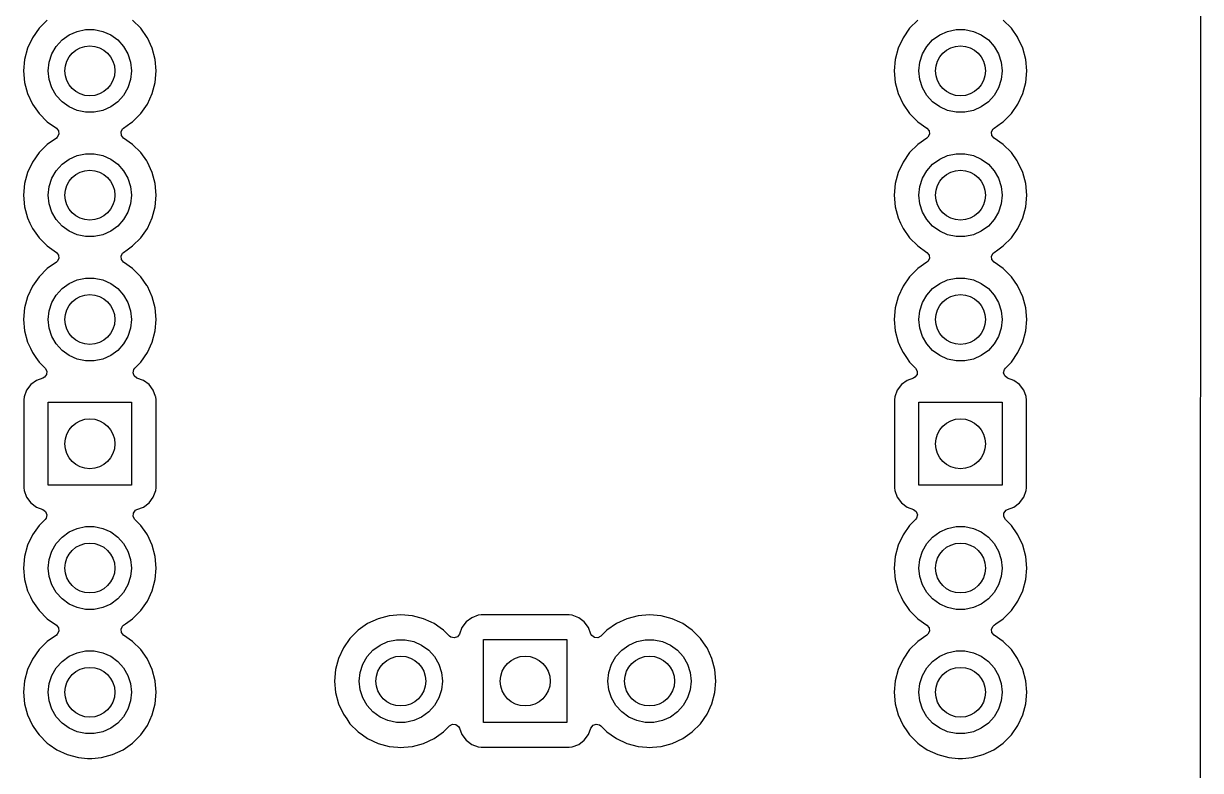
# Model space of a CAD drawing. Extents: x 98 to 223, y -135 to -41.
# Drawn here: x 199.15 to 223.18, y -101.55 to -86.29 of the extents above; entities that cross this region are included whole.
import ezdxf

# ---------------------------------------------------------------- set-up
doc = ezdxf.new("R2010")
doc.units = 0
doc.layers.add('BLACK', color=7, linetype='CONTINUOUS')

msp = doc.modelspace()

# ---------------------------------------------------------------- linework, layer by layer
at = {"layer": 'BLACK', "linetype": 'CONTINUOUS'}
for p, q in [((223.182185, -48.567008), (223.178255, -112.144557)), ((199.629847, -86.215255), (199.462755, -86.382347)), ((201.539744, -86.382347), (201.372652, -86.215256)), ((217.409847, -86.215255), (217.242755, -86.382347)), ((219.319744, -86.382347), (219.152652, -86.215256)), ((199.462755, -86.382347), (199.327215, -86.575919)), ((199.932489, -86.622077), (200.07625, -86.517628)), ((200.07625, -86.517628), (200.238586, -86.445352)), ((200.238586, -86.445352), (200.412401, -86.408406)), ((200.412401, -86.408406), (200.590099, -86.408406)), ((200.590099, -86.408406), (200.763914, -86.445352)), ((200.763914, -86.445352), (200.92625, -86.517628)), ((200.92625, -86.517628), (201.070011, -86.622077)), ((201.671116, -86.569966), (201.539744, -86.382347)), ((217.242755, -86.382347), (217.107215, -86.575919)), ((217.712489, -86.622077), (217.85625, -86.517628)), ((217.85625, -86.517628), (218.018586, -86.445352)), ((218.018586, -86.445352), (218.192401, -86.408406)), ((218.192401, -86.408406), (218.370099, -86.408406)), ((218.370099, -86.408406), (218.543914, -86.445352)), ((218.543914, -86.445352), (218.70625, -86.517628)), ((218.70625, -86.517628), (218.850011, -86.622077)), ((219.451116, -86.569966), (219.319744, -86.382347)), ((199.327214, -86.575921), (199.227348, -86.790085)), ((199.327215, -86.575919), (199.327214, -86.575921)), ((199.724736, -86.908024), (199.813586, -86.754133)), ((199.813586, -86.754133), (199.932489, -86.622077)), ((201.070011, -86.622077), (201.188914, -86.754133)), ((201.188914, -86.754133), (201.277764, -86.908024)), ((201.675285, -86.575921), (201.671116, -86.569966)), ((201.775153, -86.790087), (201.675285, -86.575921)), ((217.107214, -86.575921), (217.007348, -86.790085)), ((217.107215, -86.575919), (217.107214, -86.575921)), ((217.504736, -86.908024), (217.593586, -86.754133)), ((217.593586, -86.754133), (217.712489, -86.622077)), ((218.850011, -86.622077), (218.968914, -86.754133)), ((218.968914, -86.754133), (219.057764, -86.908024)), ((219.455285, -86.575921), (219.451116, -86.569966)), ((219.555153, -86.790087), (219.455285, -86.575921)), ((199.227344, -86.790094), (199.166188, -87.018336)), ((199.227348, -86.790085), (199.227344, -86.790094)), ((199.669825, -87.077025), (199.724736, -86.908024)), ((201.277764, -86.908024), (201.332675, -87.077025)), ((201.836313, -87.018342), (201.775153, -86.790087)), ((217.007344, -86.790094), (216.946188, -87.018336)), ((217.007348, -86.790085), (217.007344, -86.790094)), ((217.449825, -87.077025), (217.504736, -86.908024)), ((219.057764, -86.908024), (219.112675, -87.077025)), ((219.616313, -87.018342), (219.555153, -86.790087)), ((199.166186, -87.018346), (199.145591, -87.253749)), ((199.166188, -87.018336), (199.166186, -87.018346)), ((199.65125, -87.25375), (199.669825, -87.077025)), ((201.332675, -87.077025), (201.35125, -87.25375)), ((201.856909, -87.25375), (201.836313, -87.018342)), ((216.946186, -87.018346), (216.925591, -87.253749)), ((216.946188, -87.018336), (216.946186, -87.018346)), ((217.43125, -87.25375), (217.449825, -87.077025)), ((219.112675, -87.077025), (219.13125, -87.25375)), ((219.636909, -87.25375), (219.616313, -87.018342)), ((199.145591, -87.253749), (199.145591, -87.25375)), ((199.145591, -87.25375), (199.166186, -87.489153)), ((199.166186, -87.489153), (199.166188, -87.489163)), ((199.166188, -87.489163), (199.227344, -87.717405)), ((199.669825, -87.430475), (199.65125, -87.25375)), ((199.724736, -87.599476), (199.669825, -87.430475)), ((201.332675, -87.430475), (201.277764, -87.599476)), ((201.35125, -87.25375), (201.332675, -87.430475)), ((201.775153, -87.717413), (201.836313, -87.489158)), ((201.836313, -87.489158), (201.856909, -87.25375)), ((216.925591, -87.253749), (216.925591, -87.25375)), ((216.925591, -87.25375), (216.946186, -87.489153)), ((216.946186, -87.489153), (216.946188, -87.489163)), ((216.946188, -87.489163), (217.007344, -87.717405)), ((217.449825, -87.430475), (217.43125, -87.25375)), ((217.504736, -87.599476), (217.449825, -87.430475)), ((219.112675, -87.430475), (219.057764, -87.599476)), ((219.13125, -87.25375), (219.112675, -87.430475)), ((219.555153, -87.717413), (219.616313, -87.489158)), ((219.616313, -87.489158), (219.636909, -87.25375)), ((199.227344, -87.717405), (199.227346, -87.717409)), ((199.227346, -87.717409), (199.227347, -87.717413)), ((199.227347, -87.717413), (199.327215, -87.93158)), ((199.813586, -87.753367), (199.724736, -87.599476)), ((201.277764, -87.599476), (201.188914, -87.753367)), ((201.675285, -87.93158), (201.775153, -87.717413)), ((217.007344, -87.717405), (217.007346, -87.717409)), ((217.007346, -87.717409), (217.007347, -87.717413)), ((217.007347, -87.717413), (217.107215, -87.93158)), ((217.593586, -87.753367), (217.504736, -87.599476)), ((219.057764, -87.599476), (218.968914, -87.753367)), ((219.455285, -87.93158), (219.555153, -87.717413)), ((199.327215, -87.93158), (199.327217, -87.931584)), ((199.327217, -87.931584), (199.462751, -88.125145)), ((199.932489, -87.885423), (199.813586, -87.753367)), ((200.07625, -87.989872), (199.932489, -87.885423)), ((201.070011, -87.885423), (200.92625, -87.989872)), ((201.188914, -87.753367), (201.070011, -87.885423)), ((201.539745, -88.125151), (201.675285, -87.93158)), ((217.107215, -87.93158), (217.107217, -87.931584)), ((217.107217, -87.931584), (217.242751, -88.125145)), ((217.712489, -87.885423), (217.593586, -87.753367)), ((217.85625, -87.989872), (217.712489, -87.885423)), ((218.850011, -87.885423), (218.70625, -87.989872)), ((218.968914, -87.753367), (218.850011, -87.885423)), ((219.319745, -88.125151), (219.455285, -87.93158)), ((199.462751, -88.125145), (199.462756, -88.125152)), ((199.462756, -88.125152), (199.629847, -88.292243)), ((200.238586, -88.062148), (200.07625, -87.989872)), ((200.412401, -88.099094), (200.238586, -88.062148)), ((200.590099, -88.099094), (200.412401, -88.099094)), ((200.763914, -88.062148), (200.590099, -88.099094)), ((200.92625, -87.989872), (200.763914, -88.062148)), ((201.372651, -88.292245), (201.539745, -88.125151)), ((217.242751, -88.125145), (217.242756, -88.125152)), ((217.242756, -88.125152), (217.409847, -88.292243)), ((218.018586, -88.062148), (217.85625, -87.989872)), ((218.192401, -88.099094), (218.018586, -88.062148)), ((218.370099, -88.099094), (218.192401, -88.099094)), ((218.543914, -88.062148), (218.370099, -88.099094)), ((218.70625, -87.989872), (218.543914, -88.062148)), ((219.152651, -88.292245), (219.319745, -88.125151)), ((199.629847, -88.292243), (199.629853, -88.292248)), ((199.629853, -88.292248), (199.815408, -88.422175)), ((199.815408, -88.422175), (199.859033, -88.476752)), ((201.136273, -88.50125), (201.167796, -88.438895)), ((201.167796, -88.438895), (201.187092, -88.422175)), ((201.187092, -88.422175), (201.33603, -88.317887)), ((201.33603, -88.317887), (201.372651, -88.292245)), ((217.409847, -88.292243), (217.409853, -88.292248)), ((217.409853, -88.292248), (217.595408, -88.422175)), ((217.595408, -88.422175), (217.639033, -88.476752)), ((218.916273, -88.50125), (218.947796, -88.438895)), ((218.947796, -88.438895), (218.967092, -88.422175)), ((218.967092, -88.422175), (219.11603, -88.317887)), ((219.11603, -88.317887), (219.152651, -88.292245)), ((199.815408, -88.625325), (199.629847, -88.755255)), ((199.834704, -88.608605), (199.815408, -88.625325)), ((199.866227, -88.54625), (199.834704, -88.608605)), ((199.859033, -88.476752), (199.866227, -88.54625)), ((201.143467, -88.570748), (201.136273, -88.50125)), ((201.187092, -88.625325), (201.143467, -88.570748)), ((201.372646, -88.755251), (201.187092, -88.625325)), ((217.595408, -88.625325), (217.409847, -88.755255)), ((217.614704, -88.608605), (217.595408, -88.625325)), ((217.646227, -88.54625), (217.614704, -88.608605)), ((217.639033, -88.476752), (217.646227, -88.54625)), ((218.923467, -88.570748), (218.916273, -88.50125)), ((218.967092, -88.625325), (218.923467, -88.570748)), ((219.152646, -88.755251), (218.967092, -88.625325)), ((199.462755, -88.922347), (199.327215, -89.115919)), ((199.629847, -88.755255), (199.462755, -88.922347)), ((201.372652, -88.755256), (201.372646, -88.755251)), ((201.539744, -88.922347), (201.372652, -88.755256)), ((201.660711, -89.095106), (201.539744, -88.922347)), ((217.242755, -88.922347), (217.107215, -89.115919)), ((217.409847, -88.755255), (217.242755, -88.922347)), ((219.152652, -88.755256), (219.152646, -88.755251)), ((219.319744, -88.922347), (219.152652, -88.755256)), ((219.440711, -89.095106), (219.319744, -88.922347)), ((199.327214, -89.115921), (199.227348, -89.330085)), ((199.327215, -89.115919), (199.327214, -89.115921)), ((199.813586, -89.294133), (199.932489, -89.162077)), ((199.932489, -89.162077), (200.07625, -89.057628)), ((200.07625, -89.057628), (200.238586, -88.985352)), ((200.238586, -88.985352), (200.412401, -88.948406)), ((200.412401, -88.948406), (200.590099, -88.948406)), ((200.590099, -88.948406), (200.763914, -88.985352)), ((200.763914, -88.985352), (200.92625, -89.057628)), ((200.92625, -89.057628), (201.070011, -89.162077)), ((201.070011, -89.162077), (201.188914, -89.294133)), ((201.675285, -89.115921), (201.660711, -89.095106)), ((201.775153, -89.330087), (201.675285, -89.115921)), ((217.107214, -89.115921), (217.007348, -89.330085)), ((217.107215, -89.115919), (217.107214, -89.115921)), ((217.593586, -89.294133), (217.712489, -89.162077)), ((217.712489, -89.162077), (217.85625, -89.057628)), ((217.85625, -89.057628), (218.018586, -88.985352)), ((218.018586, -88.985352), (218.192401, -88.948406)), ((218.192401, -88.948406), (218.370099, -88.948406)), ((218.370099, -88.948406), (218.543914, -88.985352)), ((218.543914, -88.985352), (218.70625, -89.057628)), ((218.70625, -89.057628), (218.850011, -89.162077)), ((218.850011, -89.162077), (218.968914, -89.294133)), ((219.455285, -89.115921), (219.440711, -89.095106)), ((219.555153, -89.330087), (219.455285, -89.115921)), ((199.227344, -89.330094), (199.166188, -89.558336)), ((199.227348, -89.330085), (199.227344, -89.330094)), ((199.724736, -89.448024), (199.813586, -89.294133)), ((201.188914, -89.294133), (201.277764, -89.448024)), ((201.836313, -89.558342), (201.775153, -89.330087)), ((217.007344, -89.330094), (216.946188, -89.558336)), ((217.007348, -89.330085), (217.007344, -89.330094)), ((217.504736, -89.448024), (217.593586, -89.294133)), ((218.968914, -89.294133), (219.057764, -89.448024)), ((219.616313, -89.558342), (219.555153, -89.330087)), ((199.166186, -89.558346), (199.145591, -89.793749)), ((199.166188, -89.558336), (199.166186, -89.558346)), ((199.65125, -89.79375), (199.669825, -89.617025)), ((199.669825, -89.617025), (199.724736, -89.448024)), ((201.277764, -89.448024), (201.332675, -89.617025)), ((201.332675, -89.617025), (201.35125, -89.79375)), ((201.856909, -89.79375), (201.836313, -89.558342)), ((216.946186, -89.558346), (216.925591, -89.793749)), ((216.946188, -89.558336), (216.946186, -89.558346)), ((217.43125, -89.79375), (217.449825, -89.617025)), ((217.449825, -89.617025), (217.504736, -89.448024)), ((219.057764, -89.448024), (219.112675, -89.617025)), ((219.112675, -89.617025), (219.13125, -89.79375)), ((219.636909, -89.79375), (219.616313, -89.558342)), ((199.145591, -89.793749), (199.145591, -89.79375)), ((199.145591, -89.79375), (199.166186, -90.029153)), ((199.669825, -89.970475), (199.65125, -89.79375)), ((201.35125, -89.79375), (201.332675, -89.970475)), ((201.836313, -90.029158), (201.856909, -89.79375)), ((216.925591, -89.793749), (216.925591, -89.79375)), ((216.925591, -89.79375), (216.946186, -90.029153)), ((217.449825, -89.970475), (217.43125, -89.79375)), ((219.13125, -89.79375), (219.112675, -89.970475)), ((219.616313, -90.029158), (219.636909, -89.79375)), ((199.166186, -90.029153), (199.166188, -90.029163)), ((199.166188, -90.029163), (199.227344, -90.257405)), ((199.724736, -90.139476), (199.669825, -89.970475)), ((201.332675, -89.970475), (201.277764, -90.139476)), ((201.775153, -90.257413), (201.836313, -90.029158)), ((216.946186, -90.029153), (216.946188, -90.029163)), ((216.946188, -90.029163), (217.007344, -90.257405)), ((217.504736, -90.139476), (217.449825, -89.970475)), ((219.112675, -89.970475), (219.057764, -90.139476)), ((219.555153, -90.257413), (219.616313, -90.029158)), ((199.227344, -90.257405), (199.227346, -90.257409)), ((199.227346, -90.257409), (199.227347, -90.257413)), ((199.227347, -90.257413), (199.2767, -90.36325)), ((199.2767, -90.36325), (199.327215, -90.47158)), ((199.813586, -90.293367), (199.724736, -90.139476)), ((199.932489, -90.425423), (199.813586, -90.293367)), ((201.188914, -90.293367), (201.070011, -90.425423)), ((201.277764, -90.139476), (201.188914, -90.293367)), ((201.675285, -90.47158), (201.775153, -90.257413)), ((217.007344, -90.257405), (217.007346, -90.257409)), ((217.007346, -90.257409), (217.007347, -90.257413)), ((217.007347, -90.257413), (217.0567, -90.36325)), ((217.0567, -90.36325), (217.107215, -90.47158)), ((217.593586, -90.293367), (217.504736, -90.139476)), ((217.712489, -90.425423), (217.593586, -90.293367)), ((218.968914, -90.293367), (218.850011, -90.425423)), ((219.057764, -90.139476), (218.968914, -90.293367)), ((219.455285, -90.47158), (219.555153, -90.257413)), ((199.327215, -90.47158), (199.327217, -90.471584)), ((199.327217, -90.471584), (199.462751, -90.665145)), ((200.07625, -90.529872), (199.932489, -90.425423)), ((200.238586, -90.602148), (200.07625, -90.529872)), ((200.412401, -90.639094), (200.238586, -90.602148)), ((200.763914, -90.602148), (200.590099, -90.639094)), ((200.92625, -90.529872), (200.763914, -90.602148)), ((201.070011, -90.425423), (200.92625, -90.529872)), ((201.539745, -90.665151), (201.675285, -90.47158)), ((217.107215, -90.47158), (217.107217, -90.471584)), ((217.107217, -90.471584), (217.242751, -90.665145)), ((217.85625, -90.529872), (217.712489, -90.425423)), ((218.018586, -90.602148), (217.85625, -90.529872)), ((218.192401, -90.639094), (218.018586, -90.602148)), ((218.543914, -90.602148), (218.370099, -90.639094)), ((218.70625, -90.529872), (218.543914, -90.602148)), ((218.850011, -90.425423), (218.70625, -90.529872)), ((219.319745, -90.665151), (219.455285, -90.47158)), ((199.462751, -90.665145), (199.462756, -90.665152)), ((199.462756, -90.665152), (199.629847, -90.832243)), ((199.629847, -90.832243), (199.629853, -90.832248)), ((199.629853, -90.832248), (199.815408, -90.962175)), ((200.590099, -90.639094), (200.412401, -90.639094)), ((201.264647, -90.90787), (201.372651, -90.832245)), ((201.372651, -90.832245), (201.539745, -90.665151)), ((217.242751, -90.665145), (217.242756, -90.665152)), ((217.242756, -90.665152), (217.409847, -90.832243)), ((217.409847, -90.832243), (217.409853, -90.832248)), ((217.409853, -90.832248), (217.595408, -90.962175)), ((218.370099, -90.639094), (218.192401, -90.639094)), ((219.044647, -90.90787), (219.152651, -90.832245)), ((219.152651, -90.832245), (219.319745, -90.665151)), ((199.815408, -90.962175), (199.859033, -91.016752)), ((199.866227, -91.08625), (199.834704, -91.148605)), ((199.859033, -91.016752), (199.866227, -91.08625)), ((201.136273, -91.04125), (201.167796, -90.978895)), ((201.143467, -91.110748), (201.136273, -91.04125)), ((201.167796, -90.978895), (201.187092, -90.962175)), ((201.187092, -90.962175), (201.264647, -90.90787)), ((217.595408, -90.962175), (217.639033, -91.016752)), ((217.646227, -91.08625), (217.614704, -91.148605)), ((217.639033, -91.016752), (217.646227, -91.08625)), ((218.916273, -91.04125), (218.947796, -90.978895)), ((218.923467, -91.110748), (218.916273, -91.04125)), ((218.947796, -90.978895), (218.967092, -90.962175)), ((218.967092, -90.962175), (219.044647, -90.90787)), ((199.629847, -91.295255), (199.462755, -91.462347)), ((199.815408, -91.165325), (199.629847, -91.295255)), ((199.834704, -91.148605), (199.815408, -91.165325)), ((201.187092, -91.165325), (201.143467, -91.110748)), ((201.372646, -91.295251), (201.187092, -91.165325)), ((201.372652, -91.295256), (201.372646, -91.295251)), ((201.539744, -91.462347), (201.372652, -91.295256)), ((217.409847, -91.295255), (217.242755, -91.462347)), ((217.595408, -91.165325), (217.409847, -91.295255)), ((217.614704, -91.148605), (217.595408, -91.165325)), ((218.967092, -91.165325), (218.923467, -91.110748)), ((219.152646, -91.295251), (218.967092, -91.165325)), ((219.152652, -91.295256), (219.152646, -91.295251)), ((219.319744, -91.462347), (219.152652, -91.295256)), ((199.462755, -91.462347), (199.327215, -91.655919)), ((200.07625, -91.597628), (200.238586, -91.525352)), ((200.238586, -91.525352), (200.412401, -91.488406)), ((200.412401, -91.488406), (200.590099, -91.488406)), ((200.590099, -91.488406), (200.763914, -91.525352)), ((200.763914, -91.525352), (200.92625, -91.597628)), ((201.666202, -91.642948), (201.539744, -91.462347)), ((217.242755, -91.462347), (217.107215, -91.655919)), ((217.85625, -91.597628), (218.018586, -91.525352)), ((218.018586, -91.525352), (218.192401, -91.488406)), ((218.192401, -91.488406), (218.370099, -91.488406)), ((218.370099, -91.488406), (218.543914, -91.525352)), ((218.543914, -91.525352), (218.70625, -91.597628)), ((219.446202, -91.642948), (219.319744, -91.462347)), ((199.327214, -91.655921), (199.227348, -91.870085)), ((199.327215, -91.655919), (199.327214, -91.655921)), ((199.813586, -91.834133), (199.932489, -91.702077)), ((199.932489, -91.702077), (200.07625, -91.597628)), ((200.92625, -91.597628), (201.070011, -91.702077)), ((201.070011, -91.702077), (201.188914, -91.834133)), ((201.675285, -91.655921), (201.666202, -91.642948)), ((201.775153, -91.870087), (201.675285, -91.655921)), ((217.107214, -91.655921), (217.007348, -91.870085)), ((217.107215, -91.655919), (217.107214, -91.655921)), ((217.593586, -91.834133), (217.712489, -91.702077)), ((217.712489, -91.702077), (217.85625, -91.597628)), ((218.70625, -91.597628), (218.850011, -91.702077)), ((218.850011, -91.702077), (218.968914, -91.834133)), ((219.455285, -91.655921), (219.446202, -91.642948)), ((219.555153, -91.870087), (219.455285, -91.655921)), ((199.227344, -91.870094), (199.166188, -92.098336)), ((199.227348, -91.870085), (199.227344, -91.870094)), ((199.669825, -92.157025), (199.724736, -91.988024)), ((199.724736, -91.988024), (199.813586, -91.834133)), ((201.188914, -91.834133), (201.277764, -91.988024)), ((201.277764, -91.988024), (201.332675, -92.157025)), ((201.836313, -92.098342), (201.775153, -91.870087)), ((217.007344, -91.870094), (216.946188, -92.098336)), ((217.007348, -91.870085), (217.007344, -91.870094)), ((217.449825, -92.157025), (217.504736, -91.988024)), ((217.504736, -91.988024), (217.593586, -91.834133)), ((218.968914, -91.834133), (219.057764, -91.988024)), ((219.057764, -91.988024), (219.112675, -92.157025)), ((219.616313, -92.098342), (219.555153, -91.870087)), ((199.166186, -92.098346), (199.145591, -92.333749)), ((199.166188, -92.098336), (199.166186, -92.098346)), ((199.65125, -92.33375), (199.669825, -92.157025)), ((201.332675, -92.157025), (201.35125, -92.33375)), ((201.856909, -92.33375), (201.836313, -92.098342)), ((216.946186, -92.098346), (216.925591, -92.333749)), ((216.946188, -92.098336), (216.946186, -92.098346)), ((217.43125, -92.33375), (217.449825, -92.157025)), ((219.112675, -92.157025), (219.13125, -92.33375)), ((219.636909, -92.33375), (219.616313, -92.098342)), ((199.145591, -92.333749), (199.145591, -92.33375)), ((199.145591, -92.33375), (199.166186, -92.569153)), ((199.669825, -92.510475), (199.65125, -92.33375)), ((199.724736, -92.679476), (199.669825, -92.510475)), ((201.332675, -92.510475), (201.277764, -92.679476)), ((201.35125, -92.33375), (201.332675, -92.510475)), ((201.836313, -92.569158), (201.856909, -92.33375)), ((216.925591, -92.333749), (216.925591, -92.33375)), ((216.925591, -92.33375), (216.946186, -92.569153)), ((217.449825, -92.510475), (217.43125, -92.33375)), ((217.504736, -92.679476), (217.449825, -92.510475)), ((219.112675, -92.510475), (219.057764, -92.679476)), ((219.13125, -92.33375), (219.112675, -92.510475)), ((219.616313, -92.569158), (219.636909, -92.33375)), ((199.166186, -92.569153), (199.166188, -92.569163)), ((199.166188, -92.569163), (199.227344, -92.797405)), ((199.813586, -92.833367), (199.724736, -92.679476)), ((201.277764, -92.679476), (201.188914, -92.833367)), ((201.775153, -92.797413), (201.836313, -92.569158)), ((216.946186, -92.569153), (216.946188, -92.569163)), ((216.946188, -92.569163), (217.007344, -92.797405)), ((217.593586, -92.833367), (217.504736, -92.679476)), ((219.057764, -92.679476), (218.968914, -92.833367)), ((219.555153, -92.797413), (219.616313, -92.569158)), ((199.227344, -92.797405), (199.227346, -92.797409)), ((199.227346, -92.797409), (199.227347, -92.797413)), ((199.227347, -92.797413), (199.284495, -92.919966)), ((199.284495, -92.919966), (199.327215, -93.01158)), ((199.327215, -93.01158), (199.327217, -93.011584)), ((199.327217, -93.011584), (199.396518, -93.110555)), ((199.932489, -92.965423), (199.813586, -92.833367)), ((200.07625, -93.069872), (199.932489, -92.965423)), ((201.070011, -92.965423), (200.92625, -93.069872)), ((201.188914, -92.833367), (201.070011, -92.965423)), ((201.539745, -93.205151), (201.675285, -93.01158)), ((201.675285, -93.01158), (201.775153, -92.797413)), ((217.007344, -92.797405), (217.007346, -92.797409)), ((217.007346, -92.797409), (217.007347, -92.797413)), ((217.007347, -92.797413), (217.064495, -92.919966)), ((217.064495, -92.919966), (217.107215, -93.01158)), ((217.107215, -93.01158), (217.107217, -93.011584)), ((217.107217, -93.011584), (217.176518, -93.110555)), ((217.712489, -92.965423), (217.593586, -92.833367)), ((217.85625, -93.069872), (217.712489, -92.965423)), ((218.850011, -92.965423), (218.70625, -93.069872)), ((218.968914, -92.833367), (218.850011, -92.965423)), ((219.319745, -93.205151), (219.455285, -93.01158)), ((219.455285, -93.01158), (219.555153, -92.797413)), ((199.396518, -93.110555), (199.462751, -93.205146)), ((199.462751, -93.205146), (199.462756, -93.205152)), ((199.462756, -93.205152), (199.58468, -93.327076)), ((200.238586, -93.142148), (200.07625, -93.069872)), ((200.412401, -93.179094), (200.238586, -93.142148)), ((200.590099, -93.179094), (200.412401, -93.179094)), ((200.763914, -93.142148), (200.590099, -93.179094)), ((200.92625, -93.069872), (200.763914, -93.142148)), ((201.417813, -93.327082), (201.539745, -93.205151)), ((217.176518, -93.110555), (217.242751, -93.205146)), ((217.242751, -93.205146), (217.242756, -93.205152)), ((217.242756, -93.205152), (217.36468, -93.327076)), ((218.018586, -93.142148), (217.85625, -93.069872)), ((218.192401, -93.179094), (218.018586, -93.142148)), ((218.370099, -93.179094), (218.192401, -93.179094)), ((218.543914, -93.142148), (218.370099, -93.179094)), ((218.70625, -93.069872), (218.543914, -93.142148)), ((219.197813, -93.327082), (219.319745, -93.205151)), ((199.613181, -93.458091), (199.571309, -93.514024)), ((199.58468, -93.327076), (199.618165, -93.388399)), ((199.618165, -93.388399), (199.613181, -93.458091)), ((201.381816, -93.423603), (201.396668, -93.35533)), ((201.406233, -93.489068), (201.381816, -93.423603)), ((201.396668, -93.35533), (201.417813, -93.327082)), ((201.462167, -93.530939), (201.406233, -93.489068)), ((217.393181, -93.458091), (217.351309, -93.514024)), ((217.36468, -93.327076), (217.398165, -93.388399)), ((217.398165, -93.388399), (217.393181, -93.458091)), ((219.161816, -93.423603), (219.176668, -93.35533)), ((219.186233, -93.489068), (219.161816, -93.423603)), ((219.176668, -93.35533), (219.197813, -93.327082)), ((219.242167, -93.530939), (219.186233, -93.489068)), ((199.293702, -93.666205), (199.207456, -93.781414)), ((199.293705, -93.666202), (199.293702, -93.666205)), ((199.408914, -93.579956), (199.293705, -93.666202)), ((199.408919, -93.579953), (199.408914, -93.579956)), ((199.540333, -93.530939), (199.408919, -93.579953)), ((199.571309, -93.514024), (199.540333, -93.530939)), ((201.593578, -93.579952), (201.462167, -93.530939)), ((201.593585, -93.579956), (201.593578, -93.579952)), ((201.708794, -93.666202), (201.593585, -93.579956)), ((201.708797, -93.666205), (201.708794, -93.666202)), ((201.795043, -93.781414), (201.708797, -93.666205)), ((217.073702, -93.666205), (216.987456, -93.781414)), ((217.073705, -93.666202), (217.073702, -93.666205)), ((217.188914, -93.579956), (217.073705, -93.666202)), ((217.188919, -93.579953), (217.188914, -93.579956)), ((217.320333, -93.530939), (217.188919, -93.579953)), ((217.351309, -93.514024), (217.320333, -93.530939)), ((219.373578, -93.579952), (219.242167, -93.530939)), ((219.373585, -93.579956), (219.373578, -93.579952)), ((219.488794, -93.666202), (219.373585, -93.579956)), ((219.488797, -93.666205), (219.488794, -93.666202)), ((219.575043, -93.781414), (219.488797, -93.666205)), ((199.150751, -93.975873), (199.15075, -93.975885)), ((199.15075, -93.975885), (199.15075, -95.77162)), ((199.157158, -93.916267), (199.150751, -93.975866)), ((199.150751, -93.975866), (199.150751, -93.975873)), ((199.207452, -93.781421), (199.157158, -93.916267)), ((199.207456, -93.781414), (199.207452, -93.781421)), ((201.795047, -93.781421), (201.795043, -93.781414)), ((201.843455, -93.911211), (201.795047, -93.781421)), ((201.845341, -93.916267), (201.843455, -93.911211)), ((201.851749, -93.975878), (201.845341, -93.916267)), ((201.85175, -95.771623), (201.851749, -93.975878)), ((216.930751, -93.975873), (216.93075, -93.975885)), ((216.93075, -93.975885), (216.93075, -95.77162)), ((216.937158, -93.916267), (216.930751, -93.975866)), ((216.930751, -93.975866), (216.930751, -93.975873)), ((216.987452, -93.781421), (216.937158, -93.916267)), ((216.987456, -93.781414), (216.987452, -93.781421)), ((219.575047, -93.781421), (219.575043, -93.781414)), ((219.623455, -93.911211), (219.575047, -93.781421)), ((219.625341, -93.916267), (219.623455, -93.911211)), ((219.631749, -93.975878), (219.625341, -93.916267)), ((219.63175, -95.771623), (219.631749, -93.975878)), ((199.65125, -95.72375), (199.65125, -94.02375)), ((199.65125, -94.02375), (201.35125, -94.02375)), ((201.35125, -94.02375), (201.35125, -95.72375)), ((217.43125, -95.72375), (217.43125, -94.02375)), ((217.43125, -94.02375), (219.13125, -94.02375)), ((219.13125, -94.02375), (219.13125, -95.72375)), ((199.15075, -95.77162), (199.150751, -95.771626)), ((199.150751, -95.771626), (199.157158, -95.831233)), ((199.157158, -95.831233), (199.207452, -95.966078)), ((201.35125, -95.72375), (199.65125, -95.72375)), ((201.795046, -95.966081), (201.845341, -95.831233)), ((201.845341, -95.831233), (201.85175, -95.771623)), ((216.93075, -95.77162), (216.930751, -95.771626)), ((216.930751, -95.771626), (216.937158, -95.831233)), ((216.937158, -95.831233), (216.987452, -95.966078)), ((219.13125, -95.72375), (217.43125, -95.72375)), ((219.575046, -95.966081), (219.625341, -95.831233)), ((219.625341, -95.831233), (219.63175, -95.771623)), ((199.207452, -95.966078), (199.207456, -95.966085)), ((199.207456, -95.966085), (199.293702, -96.081294)), ((199.293702, -96.081294), (199.293705, -96.081297)), ((199.293705, -96.081297), (199.408914, -96.167543)), ((201.593581, -96.167546), (201.708796, -96.081296)), ((201.708796, -96.081296), (201.795046, -95.966081)), ((216.987452, -95.966078), (216.987456, -95.966085)), ((216.987456, -95.966085), (217.073702, -96.081294)), ((217.073702, -96.081294), (217.073705, -96.081297)), ((217.073705, -96.081297), (217.188914, -96.167543)), ((219.373581, -96.167546), (219.488796, -96.081296)), ((219.488796, -96.081296), (219.575046, -95.966081)), ((199.408914, -96.167543), (199.408921, -96.167547)), ((199.408921, -96.167547), (199.540331, -96.21656)), ((199.540331, -96.21656), (199.596265, -96.258431)), ((199.596265, -96.258431), (199.620682, -96.323895)), ((199.620682, -96.323895), (199.60583, -96.392168)), ((201.384334, -96.359101), (201.389318, -96.289409)), ((201.417817, -96.420421), (201.384334, -96.359101)), ((201.389318, -96.289409), (201.431189, -96.233475)), ((201.431189, -96.233475), (201.462165, -96.21656)), ((201.462165, -96.21656), (201.593581, -96.167546)), ((217.188914, -96.167543), (217.188921, -96.167547)), ((217.188921, -96.167547), (217.320331, -96.21656)), ((217.320331, -96.21656), (217.376265, -96.258431)), ((217.376265, -96.258431), (217.400682, -96.323895)), ((217.400682, -96.323895), (217.38583, -96.392168)), ((219.164334, -96.359101), (219.169318, -96.289409)), ((219.197817, -96.420421), (219.164334, -96.359101)), ((219.169318, -96.289409), (219.211189, -96.233475)), ((219.211189, -96.233475), (219.242165, -96.21656)), ((219.242165, -96.21656), (219.373581, -96.167546)), ((199.462753, -96.54235), (199.327215, -96.735919)), ((199.58468, -96.420423), (199.462753, -96.54235)), ((199.60583, -96.392168), (199.58468, -96.420423)), ((200.07625, -96.677628), (200.238586, -96.605352)), ((200.238586, -96.605352), (200.412401, -96.568406)), ((200.412401, -96.568406), (200.590099, -96.568406)), ((200.590099, -96.568406), (200.763914, -96.605352)), ((200.763914, -96.605352), (200.92625, -96.677628)), ((201.485289, -96.487893), (201.417817, -96.420421)), ((201.539746, -96.54235), (201.485289, -96.487893)), ((201.66071, -96.715106), (201.539746, -96.54235)), ((217.242753, -96.54235), (217.107215, -96.735919)), ((217.36468, -96.420423), (217.242753, -96.54235)), ((217.38583, -96.392168), (217.36468, -96.420423)), ((217.85625, -96.677628), (218.018586, -96.605352)), ((218.018586, -96.605352), (218.192401, -96.568406)), ((218.192401, -96.568406), (218.370099, -96.568406)), ((218.370099, -96.568406), (218.543914, -96.605352)), ((218.543914, -96.605352), (218.70625, -96.677628)), ((219.265289, -96.487893), (219.197817, -96.420421)), ((219.319746, -96.54235), (219.265289, -96.487893)), ((219.44071, -96.715106), (219.319746, -96.54235)), ((199.327214, -96.735921), (199.227348, -96.950085)), ((199.327215, -96.735919), (199.327214, -96.735921)), ((199.813586, -96.914133), (199.932489, -96.782077)), ((199.932489, -96.782077), (200.07625, -96.677628)), ((200.92625, -96.677628), (201.070011, -96.782077)), ((201.070011, -96.782077), (201.188914, -96.914133)), ((201.675285, -96.735921), (201.66071, -96.715106)), ((201.775153, -96.950087), (201.675285, -96.735921)), ((217.107214, -96.735921), (217.007348, -96.950085)), ((217.107215, -96.735919), (217.107214, -96.735921)), ((217.593586, -96.914133), (217.712489, -96.782077)), ((217.712489, -96.782077), (217.85625, -96.677628)), ((218.70625, -96.677628), (218.850011, -96.782077)), ((218.850011, -96.782077), (218.968914, -96.914133)), ((219.455285, -96.735921), (219.44071, -96.715106)), ((219.555153, -96.950087), (219.455285, -96.735921)), ((199.227344, -96.950094), (199.166188, -97.178336)), ((199.227348, -96.950085), (199.227344, -96.950094)), ((199.669825, -97.237025), (199.724736, -97.068024)), ((199.724736, -97.068024), (199.813586, -96.914133)), ((201.188914, -96.914133), (201.277764, -97.068024)), ((201.277764, -97.068024), (201.332675, -97.237025)), ((201.836313, -97.178342), (201.775153, -96.950087)), ((217.007344, -96.950094), (216.946188, -97.178336)), ((217.007348, -96.950085), (217.007344, -96.950094)), ((217.449825, -97.237025), (217.504736, -97.068024)), ((217.504736, -97.068024), (217.593586, -96.914133)), ((218.968914, -96.914133), (219.057764, -97.068024)), ((219.057764, -97.068024), (219.112675, -97.237025)), ((219.616313, -97.178342), (219.555153, -96.950087)), ((199.166186, -97.178346), (199.145591, -97.413749)), ((199.166188, -97.178336), (199.166186, -97.178346)), ((199.65125, -97.41375), (199.669825, -97.237025)), ((201.332675, -97.237025), (201.35125, -97.41375)), ((201.856909, -97.41375), (201.836313, -97.178342)), ((216.946186, -97.178346), (216.925591, -97.413749)), ((216.946188, -97.178336), (216.946186, -97.178346)), ((217.43125, -97.41375), (217.449825, -97.237025)), ((219.112675, -97.237025), (219.13125, -97.41375)), ((219.636909, -97.41375), (219.616313, -97.178342)), ((199.145591, -97.413749), (199.145591, -97.41375)), ((199.145591, -97.41375), (199.166186, -97.649153)), ((199.669825, -97.590475), (199.65125, -97.41375)), ((201.35125, -97.41375), (201.332675, -97.590475)), ((201.836313, -97.649158), (201.856909, -97.41375)), ((216.925591, -97.413749), (216.925591, -97.41375)), ((216.925591, -97.41375), (216.946186, -97.649153)), ((217.449825, -97.590475), (217.43125, -97.41375)), ((219.13125, -97.41375), (219.112675, -97.590475)), ((219.616313, -97.649158), (219.636909, -97.41375)), ((199.166186, -97.649153), (199.166188, -97.649163)), ((199.166188, -97.649163), (199.227344, -97.877405)), ((199.724736, -97.759476), (199.669825, -97.590475)), ((199.813586, -97.913367), (199.724736, -97.759476)), ((201.277764, -97.759476), (201.188914, -97.913367)), ((201.332675, -97.590475), (201.277764, -97.759476)), ((201.775153, -97.877413), (201.836313, -97.649158)), ((216.946186, -97.649153), (216.946188, -97.649163)), ((216.946188, -97.649163), (217.007344, -97.877405)), ((217.504736, -97.759476), (217.449825, -97.590475)), ((217.593586, -97.913367), (217.504736, -97.759476)), ((219.057764, -97.759476), (218.968914, -97.913367)), ((219.112675, -97.590475), (219.057764, -97.759476)), ((219.555153, -97.877413), (219.616313, -97.649158)), ((199.227344, -97.877405), (199.227346, -97.877409)), ((199.227346, -97.877409), (199.227347, -97.877413)), ((199.227347, -97.877413), (199.286665, -98.00462)), ((199.286665, -98.00462), (199.327215, -98.09158)), ((199.932489, -98.045423), (199.813586, -97.913367)), ((200.07625, -98.149872), (199.932489, -98.045423)), ((201.070011, -98.045423), (200.92625, -98.149872)), ((201.188914, -97.913367), (201.070011, -98.045423)), ((201.675285, -98.09158), (201.775153, -97.877413)), ((217.007344, -97.877405), (217.007346, -97.877409)), ((217.007346, -97.877409), (217.007347, -97.877413)), ((217.007347, -97.877413), (217.066665, -98.00462)), ((217.066665, -98.00462), (217.107215, -98.09158)), ((217.712489, -98.045423), (217.593586, -97.913367)), ((217.85625, -98.149872), (217.712489, -98.045423)), ((218.850011, -98.045423), (218.70625, -98.149872)), ((218.968914, -97.913367), (218.850011, -98.045423)), ((219.455285, -98.09158), (219.555153, -97.877413)), ((199.327215, -98.09158), (199.327217, -98.091584)), ((199.327217, -98.091584), (199.462751, -98.285145)), ((199.462751, -98.285145), (199.462756, -98.285152)), ((199.462756, -98.285152), (199.629847, -98.452243)), ((200.238586, -98.222148), (200.07625, -98.149872)), ((200.412401, -98.259094), (200.238586, -98.222148)), ((200.590099, -98.259094), (200.412401, -98.259094)), ((200.763914, -98.222148), (200.590099, -98.259094)), ((200.92625, -98.149872), (200.763914, -98.222148)), ((201.372651, -98.452245), (201.539745, -98.285151)), ((201.539745, -98.285151), (201.675285, -98.09158)), ((217.107215, -98.09158), (217.107217, -98.091584)), ((217.107217, -98.091584), (217.242751, -98.285145)), ((217.242751, -98.285145), (217.242756, -98.285152)), ((217.242756, -98.285152), (217.409847, -98.452243)), ((218.018586, -98.222148), (217.85625, -98.149872)), ((218.192401, -98.259094), (218.018586, -98.222148)), ((218.370099, -98.259094), (218.192401, -98.259094)), ((218.543914, -98.222148), (218.370099, -98.259094)), ((218.70625, -98.149872), (218.543914, -98.222148)), ((219.152651, -98.452245), (219.319745, -98.285151)), ((219.319745, -98.285151), (219.455285, -98.09158)), ((199.629847, -98.452243), (199.629853, -98.452248)), ((199.629853, -98.452248), (199.815408, -98.582175)), ((201.225755, -98.555103), (201.372651, -98.452245)), ((206.173419, -98.549715), (205.979847, -98.685255)), ((206.173421, -98.549714), (206.173419, -98.549715)), ((206.387585, -98.449848), (206.173421, -98.549714)), ((206.387594, -98.449844), (206.387585, -98.449848)), ((206.615836, -98.388688), (206.387594, -98.449844)), ((206.615846, -98.388686), (206.615836, -98.388688)), ((206.851249, -98.368091), (206.615846, -98.388686)), ((206.851251, -98.368091), (206.851249, -98.368091)), ((207.086653, -98.388686), (206.851251, -98.368091)), ((207.086663, -98.388688), (207.086653, -98.388686)), ((207.314905, -98.449844), (207.086663, -98.388688)), ((207.314909, -98.449846), (207.314905, -98.449844)), ((207.314913, -98.449847), (207.314909, -98.449846)), ((207.468826, -98.521618), (207.314913, -98.449847)), ((207.52908, -98.549715), (207.468826, -98.521618)), ((207.529084, -98.549717), (207.52908, -98.549715)), ((207.653382, -98.636752), (207.529084, -98.549717)), ((208.183702, -98.516205), (208.097456, -98.631414)), ((208.183705, -98.516202), (208.183702, -98.516205)), ((208.298914, -98.429956), (208.183705, -98.516202)), ((208.298921, -98.429952), (208.298914, -98.429956)), ((208.433766, -98.379658), (208.298921, -98.429952)), ((208.493373, -98.373251), (208.433766, -98.379658)), ((208.493379, -98.37325), (208.493373, -98.373251)), ((210.289114, -98.37325), (208.493379, -98.37325)), ((210.289123, -98.37325), (210.289114, -98.37325)), ((210.289131, -98.37325), (210.289123, -98.37325)), ((210.289133, -98.373251), (210.289131, -98.37325)), ((210.348733, -98.379658), (210.289133, -98.373251)), ((210.483578, -98.429952), (210.348732, -98.379658)), ((210.348732, -98.379658), (210.348733, -98.379658)), ((210.483585, -98.429956), (210.483578, -98.429952)), ((210.598794, -98.516202), (210.483585, -98.429956)), ((210.598797, -98.516205), (210.598794, -98.516202)), ((210.685043, -98.631414), (210.598797, -98.516205)), ((211.253419, -98.549715), (211.05985, -98.685253)), ((211.253421, -98.549714), (211.253419, -98.549715)), ((211.467585, -98.449848), (211.253421, -98.549714)), ((211.467594, -98.449844), (211.467585, -98.449848)), ((211.695836, -98.388688), (211.467594, -98.449844)), ((211.695846, -98.388686), (211.695836, -98.388688)), ((211.931249, -98.368091), (211.695846, -98.388686)), ((211.931251, -98.368091), (211.931249, -98.368091)), ((212.166653, -98.388686), (211.931251, -98.368091)), ((212.166663, -98.388688), (212.166653, -98.388686)), ((212.394905, -98.449844), (212.166663, -98.388688)), ((212.394909, -98.449846), (212.394905, -98.449844)), ((212.394913, -98.449847), (212.394909, -98.449846)), ((212.548826, -98.521618), (212.394913, -98.449847)), ((212.60908, -98.549715), (212.548826, -98.521618)), ((212.609084, -98.549717), (212.60908, -98.549715)), ((212.733382, -98.636752), (212.609084, -98.549717)), ((217.409847, -98.452243), (217.409853, -98.452248)), ((217.409853, -98.452248), (217.595408, -98.582175)), ((219.005755, -98.555103), (219.152651, -98.452245)), ((199.815408, -98.785325), (199.629847, -98.915255)), ((199.815408, -98.582175), (199.859033, -98.636752)), ((199.834704, -98.768605), (199.815408, -98.785325)), ((199.866227, -98.70625), (199.834704, -98.768605)), ((199.859033, -98.636752), (199.866227, -98.70625)), ((201.136273, -98.66125), (201.167796, -98.598895)), ((201.143467, -98.730748), (201.136273, -98.66125)), ((201.187092, -98.785325), (201.143467, -98.730748)), ((201.167796, -98.598895), (201.187092, -98.582175)), ((201.187092, -98.582175), (201.225755, -98.555103)), ((201.372646, -98.915251), (201.187092, -98.785325)), ((205.979847, -98.685255), (205.812755, -98.852347)), ((207.720501, -98.68375), (207.653382, -98.636752)), ((207.722645, -98.685251), (207.720501, -98.68375)), ((207.722652, -98.685256), (207.722645, -98.685251)), ((207.844576, -98.80718), (207.722652, -98.685256)), ((208.048439, -98.762833), (208.006567, -98.818766)), ((208.097453, -98.631419), (208.048439, -98.762833)), ((208.097456, -98.631414), (208.097453, -98.631419)), ((210.685046, -98.631419), (210.685043, -98.631414)), ((210.73406, -98.762831), (210.685046, -98.631419)), ((210.750975, -98.793808), (210.73406, -98.762831)), ((211.05985, -98.685253), (210.937923, -98.80718)), ((212.800501, -98.68375), (212.733382, -98.636752)), ((212.802645, -98.685251), (212.800501, -98.68375)), ((212.802652, -98.685256), (212.802645, -98.685251)), ((212.969744, -98.852347), (212.802652, -98.685256)), ((217.595408, -98.785325), (217.409847, -98.915255)), ((217.595408, -98.582175), (217.639033, -98.636752)), ((217.614704, -98.768605), (217.595408, -98.785325)), ((217.646227, -98.70625), (217.614704, -98.768605)), ((217.639033, -98.636752), (217.646227, -98.70625)), ((218.916273, -98.66125), (218.947796, -98.598895)), ((218.923467, -98.730748), (218.916273, -98.66125)), ((218.967092, -98.785325), (218.923467, -98.730748)), ((218.947796, -98.598895), (218.967092, -98.582175)), ((218.967092, -98.582175), (219.005755, -98.555103)), ((219.152646, -98.915251), (218.967092, -98.785325)), ((199.629847, -98.915255), (199.462755, -99.082347)), ((201.372652, -98.915256), (201.372646, -98.915251)), ((201.539744, -99.082347), (201.372652, -98.915256)), ((205.812755, -98.852347), (205.677215, -99.045919)), ((206.282489, -99.092077), (206.42625, -98.987628)), ((206.42625, -98.987628), (206.588586, -98.915352)), ((206.588586, -98.915352), (206.762401, -98.878406)), ((206.762401, -98.878406), (206.940099, -98.878406)), ((206.940099, -98.878406), (207.113914, -98.915352)), ((207.113914, -98.915352), (207.27625, -98.987628)), ((207.27625, -98.987628), (207.420011, -99.092077)), ((207.87283, -98.828331), (207.844576, -98.80718)), ((207.941103, -98.843183), (207.87283, -98.828331)), ((208.006567, -98.818766), (207.941103, -98.843183)), ((208.54125, -100.57375), (208.54125, -98.87375)), ((208.54125, -98.87375), (210.24125, -98.87375)), ((210.24125, -98.87375), (210.24125, -100.57375)), ((210.806908, -98.83568), (210.750975, -98.793808)), ((210.8766, -98.840664), (210.806908, -98.83568)), ((210.937923, -98.80718), (210.8766, -98.840664)), ((211.362489, -99.092077), (211.50625, -98.987628)), ((211.50625, -98.987628), (211.668586, -98.915352)), ((211.668586, -98.915352), (211.842401, -98.878406)), ((211.842401, -98.878406), (212.020099, -98.878406)), ((212.020099, -98.878406), (212.193914, -98.915352)), ((212.193914, -98.915352), (212.35625, -98.987628)), ((212.35625, -98.987628), (212.500011, -99.092077)), ((213.082541, -99.013438), (212.969744, -98.852347)), ((213.105285, -99.045921), (213.082541, -99.013438)), ((217.409847, -98.915255), (217.242755, -99.082347)), ((219.152652, -98.915256), (219.152646, -98.915251)), ((219.319744, -99.082347), (219.152652, -98.915256)), ((199.462755, -99.082347), (199.327215, -99.275919)), ((199.932489, -99.322077), (200.07625, -99.217628)), ((200.07625, -99.217628), (200.238586, -99.145352)), ((200.238586, -99.145352), (200.412401, -99.108406)), ((200.412401, -99.108406), (200.590099, -99.108406)), ((200.590099, -99.108406), (200.763914, -99.145352)), ((200.763914, -99.145352), (200.92625, -99.217628)), ((200.92625, -99.217628), (201.070011, -99.322077)), ((201.667858, -99.265313), (201.539744, -99.082347)), ((201.675285, -99.275921), (201.667858, -99.265313)), ((205.577344, -99.260094), (205.516188, -99.488336)), ((205.577348, -99.260085), (205.577344, -99.260094)), ((205.677214, -99.045921), (205.577348, -99.260085)), ((205.677215, -99.045919), (205.677214, -99.045921)), ((206.074736, -99.378024), (206.163586, -99.224133)), ((206.163586, -99.224133), (206.282489, -99.092077)), ((207.420011, -99.092077), (207.538914, -99.224133)), ((207.538914, -99.224133), (207.627764, -99.378024)), ((211.154736, -99.378024), (211.243586, -99.224133)), ((211.243586, -99.224133), (211.362489, -99.092077)), ((212.500011, -99.092077), (212.618914, -99.224133)), ((212.618914, -99.224133), (212.707764, -99.378024)), ((213.205153, -99.260087), (213.105285, -99.045921)), ((213.266313, -99.488342), (213.205153, -99.260087)), ((217.242755, -99.082347), (217.107215, -99.275919)), ((217.712489, -99.322077), (217.85625, -99.217628)), ((217.85625, -99.217628), (218.018586, -99.145352)), ((218.018586, -99.145352), (218.192401, -99.108406)), ((218.192401, -99.108406), (218.370099, -99.108406)), ((218.370099, -99.108406), (218.543914, -99.145352)), ((218.543914, -99.145352), (218.70625, -99.217628)), ((218.70625, -99.217628), (218.850011, -99.322077)), ((219.447858, -99.265313), (219.319744, -99.082347)), ((219.455285, -99.275921), (219.447858, -99.265313)), ((199.227344, -99.490094), (199.166188, -99.718336)), ((199.227348, -99.490085), (199.227344, -99.490094)), ((199.327214, -99.275921), (199.227348, -99.490085)), ((199.327215, -99.275919), (199.327214, -99.275921)), ((199.724736, -99.608024), (199.813586, -99.454133)), ((199.813586, -99.454133), (199.932489, -99.322077)), ((201.070011, -99.322077), (201.188914, -99.454133)), ((201.188914, -99.454133), (201.277764, -99.608024)), ((201.775153, -99.490087), (201.675285, -99.275921)), ((201.836313, -99.718342), (201.775153, -99.490087)), ((205.516186, -99.488346), (205.495591, -99.723749)), ((205.516188, -99.488336), (205.516186, -99.488346)), ((206.019825, -99.547025), (206.074736, -99.378024)), ((207.627764, -99.378024), (207.682675, -99.547025)), ((211.099825, -99.547025), (211.154736, -99.378024)), ((212.707764, -99.378024), (212.762675, -99.547025)), ((213.286909, -99.72375), (213.266313, -99.488342)), ((217.007344, -99.490094), (216.946188, -99.718336)), ((217.007348, -99.490085), (217.007344, -99.490094)), ((217.107214, -99.275921), (217.007348, -99.490085)), ((217.107215, -99.275919), (217.107214, -99.275921)), ((217.504736, -99.608024), (217.593586, -99.454133)), ((217.593586, -99.454133), (217.712489, -99.322077)), ((218.850011, -99.322077), (218.968914, -99.454133)), ((218.968914, -99.454133), (219.057764, -99.608024)), ((219.555153, -99.490087), (219.455285, -99.275921)), ((219.616313, -99.718342), (219.555153, -99.490087)), ((199.166186, -99.718346), (199.145591, -99.953749)), ((199.166188, -99.718336), (199.166186, -99.718346)), ((199.669825, -99.777025), (199.724736, -99.608024)), ((201.277764, -99.608024), (201.332675, -99.777025)), ((201.836786, -99.723749), (201.836313, -99.718342)), ((201.856909, -99.95375), (201.836786, -99.723749)), ((205.495591, -99.723749), (205.495591, -99.72375)), ((205.495591, -99.72375), (205.516186, -99.959153)), ((206.00125, -99.72375), (206.019825, -99.547025)), ((206.019825, -99.900475), (206.00125, -99.72375)), ((207.682675, -99.547025), (207.70125, -99.72375)), ((207.70125, -99.72375), (207.682675, -99.900475)), ((211.08125, -99.72375), (211.099825, -99.547025)), ((211.099825, -99.900475), (211.08125, -99.72375)), ((212.762675, -99.547025), (212.78125, -99.72375)), ((212.78125, -99.72375), (212.762675, -99.900475)), ((213.266313, -99.959158), (213.286909, -99.72375)), ((216.946186, -99.718346), (216.925591, -99.953749)), ((216.946188, -99.718336), (216.946186, -99.718346)), ((217.449825, -99.777025), (217.504736, -99.608024)), ((219.057764, -99.608024), (219.112675, -99.777025)), ((219.636909, -99.95375), (219.616313, -99.718342)), ((199.145591, -99.953749), (199.145591, -99.95375)), ((199.145591, -99.95375), (199.166186, -100.189153)), ((199.65125, -99.95375), (199.669825, -99.777025)), ((199.669825, -100.130475), (199.65125, -99.95375)), ((201.332675, -99.777025), (201.35125, -99.95375)), ((201.35125, -99.95375), (201.332675, -100.130475)), ((201.836313, -100.189158), (201.856909, -99.95375)), ((205.516186, -99.959153), (205.516188, -99.959163)), ((205.516188, -99.959163), (205.577344, -100.187405)), ((206.074736, -100.069476), (206.019825, -99.900475)), ((207.682675, -99.900475), (207.627764, -100.069476)), ((211.154736, -100.069476), (211.099825, -99.900475)), ((212.762675, -99.900475), (212.707764, -100.069476)), ((213.205153, -100.187413), (213.266313, -99.959158)), ((216.925591, -99.953749), (216.925591, -99.95375)), ((216.925591, -99.95375), (216.946186, -100.189153)), ((217.43125, -99.95375), (217.449825, -99.777025)), ((217.449825, -100.130475), (217.43125, -99.95375)), ((219.112675, -99.777025), (219.13125, -99.95375)), ((219.13125, -99.95375), (219.112675, -100.130475)), ((219.616313, -100.189158), (219.636909, -99.95375)), ((199.166186, -100.189153), (199.166188, -100.189163)), ((199.166188, -100.189163), (199.227344, -100.417405)), ((199.724736, -100.299476), (199.669825, -100.130475)), ((201.332675, -100.130475), (201.277764, -100.299476)), ((201.775153, -100.417413), (201.836313, -100.189158)), ((205.577344, -100.187405), (205.577346, -100.187409)), ((205.577346, -100.187409), (205.577347, -100.187413)), ((205.577347, -100.187413), (205.677215, -100.40158)), ((206.163586, -100.223367), (206.074736, -100.069476)), ((206.282489, -100.355423), (206.163586, -100.223367)), ((207.538914, -100.223367), (207.420011, -100.355423)), ((207.627764, -100.069476), (207.538914, -100.223367)), ((211.243586, -100.223367), (211.154736, -100.069476)), ((211.362489, -100.355423), (211.243586, -100.223367)), ((212.618914, -100.223367), (212.500011, -100.355423)), ((212.707764, -100.069476), (212.618914, -100.223367)), ((213.105285, -100.40158), (213.205153, -100.187413)), ((216.946186, -100.189153), (216.946188, -100.189163)), ((216.946188, -100.189163), (217.007344, -100.417405)), ((217.504736, -100.299476), (217.449825, -100.130475)), ((219.112675, -100.130475), (219.057764, -100.299476)), ((219.555153, -100.417413), (219.616313, -100.189158)), ((199.227344, -100.417405), (199.227346, -100.417409)), ((199.227346, -100.417409), (199.227347, -100.417413)), ((199.227347, -100.417413), (199.322572, -100.621623)), ((199.813586, -100.453367), (199.724736, -100.299476)), ((199.932489, -100.585423), (199.813586, -100.453367)), ((201.188914, -100.453367), (201.070011, -100.585423)), ((201.277764, -100.299476), (201.188914, -100.453367)), ((201.675285, -100.63158), (201.775153, -100.417413)), ((205.677215, -100.40158), (205.677217, -100.401584)), ((205.677217, -100.401584), (205.745609, -100.499257)), ((206.42625, -100.459872), (206.282489, -100.355423)), ((206.588586, -100.532148), (206.42625, -100.459872)), ((207.27625, -100.459872), (207.113914, -100.532148)), ((207.420011, -100.355423), (207.27625, -100.459872)), ((211.50625, -100.459872), (211.362489, -100.355423)), ((211.668586, -100.532148), (211.50625, -100.459872)), ((212.35625, -100.459872), (212.193914, -100.532148)), ((212.500011, -100.355423), (212.35625, -100.459872)), ((212.969745, -100.595151), (213.105285, -100.40158)), ((217.007344, -100.417405), (217.007346, -100.417409)), ((217.007346, -100.417409), (217.007347, -100.417413)), ((217.007347, -100.417413), (217.102572, -100.621623)), ((217.593586, -100.453367), (217.504736, -100.299476)), ((217.712489, -100.585423), (217.593586, -100.453367)), ((218.968914, -100.453367), (218.850011, -100.585423)), ((219.057764, -100.299476), (218.968914, -100.453367)), ((219.455285, -100.63158), (219.555153, -100.417413)), ((199.322572, -100.621623), (199.327215, -100.63158)), ((199.327215, -100.63158), (199.327217, -100.631584)), ((199.327217, -100.631584), (199.418706, -100.762243)), ((200.07625, -100.689872), (199.932489, -100.585423)), ((200.238586, -100.762148), (200.07625, -100.689872)), ((200.92625, -100.689872), (200.763914, -100.762148)), ((201.070011, -100.585423), (200.92625, -100.689872)), ((201.539745, -100.825151), (201.675285, -100.63158)), ((205.745609, -100.499257), (205.812755, -100.595151)), ((205.812755, -100.595151), (205.979849, -100.762245)), ((206.762401, -100.569094), (206.588586, -100.532148)), ((206.940099, -100.569094), (206.762401, -100.569094)), ((207.113914, -100.532148), (206.940099, -100.569094)), ((207.722651, -100.762245), (207.844579, -100.640316)), ((207.844579, -100.640316), (207.905898, -100.606834)), ((207.905898, -100.606834), (207.97559, -100.611818)), ((207.97559, -100.611818), (208.031524, -100.653689)), ((208.031524, -100.653689), (208.048439, -100.684667)), ((208.048439, -100.684667), (208.097452, -100.816078)), ((210.24125, -100.57375), (208.54125, -100.57375)), ((210.685046, -100.816081), (210.73406, -100.684666)), ((210.73406, -100.684666), (210.775931, -100.628734)), ((210.775931, -100.628734), (210.841395, -100.604316)), ((210.841395, -100.604316), (210.909668, -100.619167)), ((210.909668, -100.619167), (210.937923, -100.640319)), ((210.937923, -100.640319), (211.059849, -100.762245)), ((211.842401, -100.569094), (211.668586, -100.532148)), ((212.020099, -100.569094), (211.842401, -100.569094)), ((212.193914, -100.532148), (212.020099, -100.569094)), ((212.802651, -100.762245), (212.969745, -100.595151)), ((217.102572, -100.621623), (217.107215, -100.63158)), ((217.107215, -100.63158), (217.107217, -100.631584)), ((217.107217, -100.631584), (217.198706, -100.762243)), ((217.85625, -100.689872), (217.712489, -100.585423)), ((218.018586, -100.762148), (217.85625, -100.689872)), ((218.70625, -100.689872), (218.543914, -100.762148)), ((218.850011, -100.585423), (218.70625, -100.689872)), ((219.319745, -100.825151), (219.455285, -100.63158)), ((199.418706, -100.762243), (199.462755, -100.825151)), ((199.462755, -100.825151), (199.629849, -100.992245)), ((200.412401, -100.799094), (200.238586, -100.762148)), ((200.590099, -100.799094), (200.412401, -100.799094)), ((200.763914, -100.762148), (200.590099, -100.799094)), ((201.372651, -100.992245), (201.539745, -100.825151)), ((205.979849, -100.762245), (206.069679, -100.825145)), ((206.069679, -100.825145), (206.173415, -100.897782)), ((206.173415, -100.897782), (206.173417, -100.897783)), ((206.173417, -100.897783), (206.17342, -100.897785)), ((206.17342, -100.897785), (206.387587, -100.997653)), ((207.314913, -100.997653), (207.52908, -100.897785)), ((207.52908, -100.897785), (207.722651, -100.762245)), ((208.097452, -100.816078), (208.097456, -100.816085)), ((208.097456, -100.816085), (208.183702, -100.931294)), ((208.183702, -100.931294), (208.183705, -100.931297)), ((208.183705, -100.931297), (208.298914, -101.017543)), ((210.483581, -101.017546), (210.598796, -100.931296)), ((210.598796, -100.931296), (210.685046, -100.816081)), ((211.059849, -100.762245), (211.149679, -100.825145)), ((211.149679, -100.825145), (211.253415, -100.897782)), ((211.253415, -100.897782), (211.253417, -100.897783)), ((211.253417, -100.897783), (211.25342, -100.897785)), ((211.25342, -100.897785), (211.467587, -100.997653)), ((212.394913, -100.997653), (212.60908, -100.897785)), ((212.60908, -100.897785), (212.802651, -100.762245)), ((217.198706, -100.762243), (217.242755, -100.825151)), ((217.242755, -100.825151), (217.409849, -100.992245)), ((218.192401, -100.799094), (218.018586, -100.762148)), ((218.370099, -100.799094), (218.192401, -100.799094)), ((218.543914, -100.762148), (218.370099, -100.799094)), ((219.152651, -100.992245), (219.319745, -100.825151)), ((199.629849, -100.992245), (199.665983, -101.017546)), ((199.665983, -101.017546), (199.823415, -101.127782)), ((199.823415, -101.127782), (199.823417, -101.127783)), ((199.823417, -101.127783), (199.82342, -101.127785)), ((199.82342, -101.127785), (200.037587, -101.227653)), ((200.964913, -101.227653), (201.17908, -101.127785)), ((201.17908, -101.127785), (201.372651, -100.992245)), ((206.387587, -100.997653), (206.615842, -101.058813)), ((206.615842, -101.058813), (206.792284, -101.07425)), ((206.792284, -101.07425), (206.851249, -101.079409)), ((206.851249, -101.079409), (206.85125, -101.079409)), ((206.85125, -101.079409), (206.851251, -101.079409)), ((206.851251, -101.079409), (206.910216, -101.07425)), ((206.910216, -101.07425), (207.086658, -101.058813)), ((207.086658, -101.058813), (207.314913, -100.997653)), ((208.298914, -101.017543), (208.298921, -101.017547)), ((208.298921, -101.017547), (208.433767, -101.067841)), ((208.433767, -101.067841), (208.433766, -101.067841)), ((208.433766, -101.067841), (208.440694, -101.068585)), ((208.440694, -101.068585), (208.493377, -101.07425)), ((208.493377, -101.07425), (210.289122, -101.074249)), ((210.289122, -101.074249), (210.348733, -101.067841)), ((210.348733, -101.067841), (210.483581, -101.017546)), ((211.467587, -100.997653), (211.695842, -101.058813)), ((211.695842, -101.058813), (211.872284, -101.07425)), ((211.872284, -101.07425), (211.931249, -101.079409)), ((211.931249, -101.079409), (211.93125, -101.079409)), ((211.93125, -101.079409), (211.931251, -101.079409)), ((211.931251, -101.079409), (211.990216, -101.07425)), ((211.990216, -101.07425), (212.166658, -101.058813)), ((212.166658, -101.058813), (212.394913, -100.997653)), ((217.409849, -100.992245), (217.445983, -101.017546)), ((217.445983, -101.017546), (217.603415, -101.127782)), ((217.603415, -101.127782), (217.603417, -101.127783)), ((217.603417, -101.127783), (217.60342, -101.127785)), ((217.60342, -101.127785), (217.817587, -101.227653)), ((218.744913, -101.227653), (218.95908, -101.127785)), ((218.95908, -101.127785), (219.152651, -100.992245)), ((200.037587, -101.227653), (200.265842, -101.288813)), ((200.265842, -101.288813), (200.454168, -101.305289)), ((200.454168, -101.305289), (200.501249, -101.309409)), ((200.501249, -101.309409), (200.50125, -101.309409)), ((200.50125, -101.309409), (200.501251, -101.309409)), ((200.501251, -101.309409), (200.540484, -101.305976)), ((200.540484, -101.305976), (200.736658, -101.288813)), ((200.736658, -101.288813), (200.964913, -101.227653)), ((217.817587, -101.227653), (218.045842, -101.288813)), ((218.045842, -101.288813), (218.234168, -101.305289)), ((218.234168, -101.305289), (218.281249, -101.309409)), ((218.281249, -101.309409), (218.28125, -101.309409)), ((218.28125, -101.309409), (218.281251, -101.309409)), ((218.281251, -101.309409), (218.320484, -101.305976)), ((218.320484, -101.305976), (218.516658, -101.288813)), ((218.516658, -101.288813), (218.744913, -101.227653))]:
    msp.add_line(p, q, dxfattribs=at)
at = {"layer": 'BLACK'}
for centre in [(200.50125, -87.25375), (218.28125, -87.25375), (200.50125, -89.79375), (218.28125, -89.79375), (200.50125, -92.33375), (218.28125, -92.33375), (200.50125, -94.87375), (218.28125, -94.87375), (200.50125, -97.41375), (218.28125, -97.41375), (206.85125, -99.72375), (209.39125, -99.72375), (211.93125, -99.72375), (200.50125, -99.95375), (218.28125, -99.95375)]:
    msp.add_circle(centre, 0.51, dxfattribs=at)

doc.saveas('drawing.dxf')
